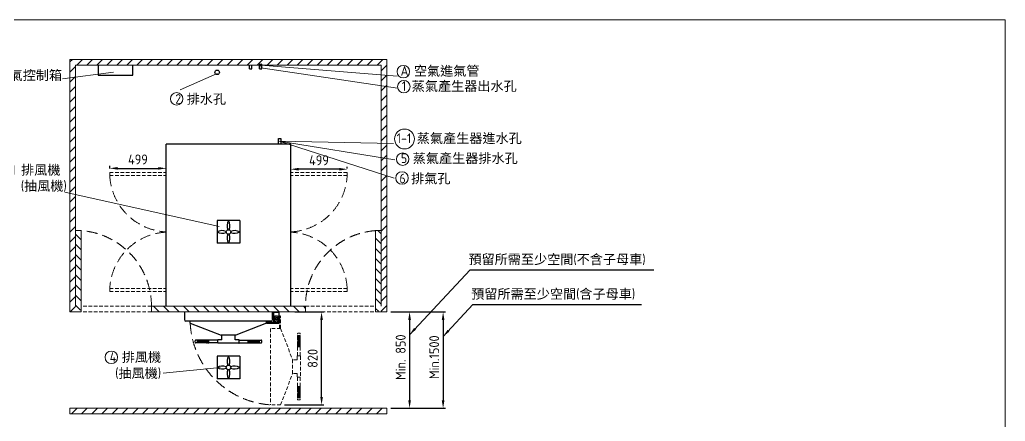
# Model space of a CAD drawing. Header units: millimetres. Extents: x -215875 to -182231, y -22821 to -2215.
# Drawn here: x -190936 to -182231, y -17096 to -13551 of the extents above; entities that cross this region are included whole.
import ezdxf

# ---------------------------------------------------------------- set-up
doc = ezdxf.new("R2010")
doc.units = ezdxf.units.MM
doc.header["$MEASUREMENT"] = 0
doc.linetypes.add('HIDDEN', pattern=[9.525, 6.35, -3.175])
doc.layers.get('0').update_dxf_attribs({"lineweight": 25})
for name, color, linetype, lineweight in [('D', 3, 'Continuous', 13), ('F', 7, 'Continuous', 15), ('H', 2, 'HIDDEN', 15), ('S', 4, 'Continuous', 15)]:
    doc.layers.add(name, color=color, linetype=linetype, lineweight=lineweight)
doc.styles.get("Standard").update_dxf_attribs({"font": 'KAIU.TTF'})
doc.styles.add('STU25', font='isocp2.shx')
doc.dimstyles.new('STU25', dxfattribs={"dimscale": 35, "dimtxt": 2.5, "dimasz": 2, "dimexe": 0.6, "dimexo": 1, "dimgap": 1, "dimtad": 1, "dimdsep": 46, "dimtxsty": 'STU25', "dimcen": 2, "dimazin": 2, "dimtfac": 1, "dimtmove": 0, "dimatfit": 3, "dimfxl": 0, "dimtolj": 1, "dimtzin": 0, "dimarcsym": 0})
doc.dimstyles.new('STU25$7', dxfattribs={"dimscale": 35, "dimtxt": 2.5, "dimasz": 2, "dimexe": 1.25, "dimexo": 0.625, "dimgap": 1, "dimtad": 0, "dimdec": 4, "dimdsep": 46, "dimtxsty": 'STU25', "dimcen": 2.5, "dimazin": 2, "dimtfac": 1, "dimtdec": 4, "dimtmove": 0, "dimatfit": 3, "dimfxl": 0, "dimtolj": 1, "dimtzin": 0, "dimarcsym": 0})
pattern_1 = [(315, (28398.78, 82.32), (44.194174, 44.194174), [])]

# ---------------------------------------------------------------- blocks, each defined once
blk = doc.blocks.new('*D13')
at = {"layer": 'D', "color": 0, "lineweight": -2}
for p, q in [((-187657, -16131), (-187471.2, -16131)), ((-187492.2, -16201), (-187492.2, -16911)), ((-187657, -16981), (-187471.2, -16981))]:
    blk.add_line(p, q, dxfattribs=at)
at = {"layer": 'D', "color": 0}
for points in [[(-187480.6, -16201), (-187503.9, -16201), (-187492.2, -16131)], [(-187503.9, -16911), (-187480.6, -16911), (-187492.2, -16981)]]:
    blk.add_solid(points, dxfattribs=at)
at = {"layer": 'Defpoints', "color": 0}
for p in [(-187692, -16131), (-187692, -16981), (-187492.2, -16981)]:
    blk.add_point(p, dxfattribs=at)
at = {"layer": 'D', "color": 0, "insert": (-187571, -16531), "char_height": 87.5, "attachment_point": 5, "rotation": 90, "style": 'STU25'}
blk.add_mtext('\\A1;{\\Fisocp2.shx;Min. 850}', dxfattribs=at)
blk = doc.blocks.new('*D14')
at = {"layer": 'D', "color": 0, "lineweight": -2}
for p, q in [((-187657, -16131), (-187175.1, -16131)), ((-187196.1, -16201), (-187196.1, -16911)), ((-187657, -16981), (-187175.1, -16981))]:
    blk.add_line(p, q, dxfattribs=at)
at = {"layer": 'D', "color": 0}
for points in [[(-187184.5, -16201), (-187207.8, -16201), (-187196.1, -16131)], [(-187207.8, -16911), (-187184.5, -16911), (-187196.1, -16981)]]:
    blk.add_solid(points, dxfattribs=at)
at = {"layer": 'Defpoints', "color": 0}
for p in [(-187692, -16131), (-187692, -16981), (-187196.1, -16981)]:
    blk.add_point(p, dxfattribs=at)
at = {"layer": 'D', "color": 0, "insert": (-187274.9, -16531), "char_height": 87.5, "attachment_point": 5, "rotation": 90, "style": 'STU25'}
blk.add_mtext('\\A1;{\\Fisocp2.shx;Min.1500}', dxfattribs=at)
blk = doc.blocks.new('*D16')
at = {"layer": 'D', "color": 0, "lineweight": -2}
for p, q in [((-188507, -16131), (-188248.7, -16131)), ((-188269.7, -16881), (-188269.7, -16201)), ((-188595.9, -16951), (-188248.7, -16951))]:
    blk.add_line(p, q, dxfattribs=at)
at = {"layer": 'D', "color": 0}
for points in [[(-188258, -16201), (-188281.4, -16201), (-188269.7, -16131)], [(-188281.4, -16881), (-188258, -16881), (-188269.7, -16951)]]:
    blk.add_solid(points, dxfattribs=at)
at = {"layer": 'Defpoints', "color": 0}
for p in [(-188542, -16131), (-188269.7, -16131), (-188630.9, -16951)]:
    blk.add_point(p, dxfattribs=at)
at = {"layer": 'D', "color": 0, "insert": (-188348.4, -16541), "char_height": 87.5, "attachment_point": 5, "rotation": 90, "style": 'STU25'}
blk.add_mtext('\\A1;820', dxfattribs=at)
blk = doc.blocks.new('*D18')
at = {"layer": 'D', "color": 0, "lineweight": -2}
for p, q in [((-188542, -14866), (-188542, -14850)), ((-188113, -14871), (-188472, -14871)), ((-188043, -14866), (-188043, -14850))]:
    blk.add_line(p, q, dxfattribs=at)
at = {"layer": 'D', "color": 0}
for points in [[(-188472, -14859.4), (-188472, -14882.7), (-188542, -14871)], [(-188113, -14882.7), (-188113, -14859.4), (-188043, -14871)]]:
    blk.add_solid(points, dxfattribs=at)
at = {"layer": 'Defpoints', "color": 0}
for p in [(-188542, -14871), (-188542, -14901), (-188043, -14901)]:
    blk.add_point(p, dxfattribs=at)
at = {"layer": 'D', "color": 0, "insert": (-188292.5, -14792.3), "char_height": 87.5, "attachment_point": 5, "style": 'STU25'}
blk.add_mtext('\\A1;499', dxfattribs=at)
blk = doc.blocks.new('*D19')
at = {"layer": 'D', "color": 0, "lineweight": -2}
for p, q in [((-190141, -14866), (-190141, -14842.1)), ((-190071, -14863.1), (-189712, -14863.1)), ((-189642, -14866), (-189642, -14842.1))]:
    blk.add_line(p, q, dxfattribs=at)
at = {"layer": 'D', "color": 0}
for points in [[(-190071, -14851.5), (-190071, -14874.8), (-190141, -14863.1)], [(-189712, -14874.8), (-189712, -14851.5), (-189642, -14863.1)]]:
    blk.add_solid(points, dxfattribs=at)
at = {"layer": 'Defpoints', "color": 0}
for p in [(-189642, -14863.1), (-190141, -14901), (-189642, -14901)]:
    blk.add_point(p, dxfattribs=at)
at = {"layer": 'D', "color": 0, "insert": (-189891.5, -14784.4), "char_height": 87.5, "attachment_point": 5, "style": 'STU25'}
blk.add_mtext('\\A1;499', dxfattribs=at)

msp = doc.modelspace()

# ---------------------------------------------------------------- hatches: boundary and pattern name
msp.add_hatch(color=256).paths.add_polyline_path([(-188807.011, -13940.289, 1), (-188807.011, -13961.81, 1)])
at = {"layer": 'H', "ltscale": 5}
h = msp.add_hatch(dxfattribs=at)
h.set_pattern_fill('ANSI31', color=256, scale=500, style=0)
h.set_pattern_definition([(45, (28398.78, 82.32), (-44.194174, 44.194174), [])])
h.paths.add_polyline_path([(-190442.011, -13951.049), (-188817.771, -13951.049, -1), (-188796.25, -13951.049), (-187742.011, -13951.049), (-187742.011, -16081.049), (-187742.011, -16131.049), (-187692.011, -16131.049), (-187692.011, -13901.049), (-190492.011, -13901.049), (-190492.011, -16131.049), (-190442.011, -16131.049), (-190442.011, -16081.049), (-190442.011, -15411.834)])
h = msp.add_hatch(dxfattribs=at)
h.set_pattern_fill('ANSI31', color=256, scale=20, angle=270, style=0)
h.set_pattern_definition([(315, (43568.94, 16.813), (44.90128, 44.90128), [])])
h.paths.add_polyline_path([(-190442.011, -15411.834), (-190442.011, -16081.049), (-190417.011, -16124.351), (-190392.011, -16109.917), (-190392.011, -15411.834)])
h = msp.add_hatch(dxfattribs=at)
h.set_pattern_fill('ANSI31', color=256, scale=500, angle=270, style=0)
h.set_pattern_definition(pattern_1)
h.paths.add_polyline_path([(-187742.011, -15411.834), (-187742.011, -16081.049), (-187767.011, -16124.351), (-187792.011, -16109.917), (-187792.011, -15411.834)])
h = msp.add_hatch(dxfattribs=at)
h.set_pattern_fill('ANSI31', color=256, scale=500, angle=270, style=0)
h.set_pattern_definition(pattern_1)
h.paths.add_polyline_path([(-189772.795, -16081.049), (-189772.795, -16131.049), (-188411.226, -16131.049), (-188411.226, -16081.049)])
h = msp.add_hatch(dxfattribs=at)
h.set_pattern_fill('ANSI31', color=256, scale=20, style=0)
h.set_pattern_definition([(45, (27832.56, 32.32), (-44.90128, 44.90128), [])])
h.paths.add_polyline_path([(-190492.011, -16981.049), (-190492.011, -17031.049), (-187692.011, -17031.049), (-187692.011, -16981.049)])

# ---------------------------------------------------------------- linework, layer by layer
for p, q in [((-188905.677, -13983.424), (-188905.677, -13951.049)), ((-188905.677, -13983.424), (-188885.677, -13983.424)), ((-188885.677, -13983.424), (-188885.677, -13951.049)), ((-188817.011, -13983.424), (-188817.011, -13951.049)), ((-188817.011, -13983.424), (-188797.011, -13983.424)), ((-188797.011, -13983.424), (-188797.011, -13951.049)), ((-188648.782, -14600.049), (-188628.782, -14600.049)), ((-188648.782, -14650.049), (-188648.782, -14600.049)), ((-188628.782, -14600.049), (-188628.782, -14650.049)), ((-189642.011, -16081.049), (-189642.011, -14650.049)), ((-188542.011, -14650.049), (-189642.011, -14650.049)), ((-188542.011, -16081.049), (-188542.011, -14650.049)), ((-189192.011, -15325.049), (-189192.011, -15525.049)), ((-188992.011, -15325.049), (-189192.011, -15325.049)), ((-188992.011, -15325.049), (-188992.011, -15525.049)), ((-188992.011, -15525.049), (-189192.011, -15525.049)), ((-189481.011, -16131.049), (-189481.011, -16199.049)), ((-188703.011, -16131.049), (-188703.011, -16199.049)), ((-188703.011, -16192.049), (-188703.011, -16136.049)), ((-188703.011, -16136.049), (-188695.011, -16136.049)), ((-188645.011, -16136.049), (-188695.011, -16136.049)), ((-188695.011, -16136.049), (-188695.011, -16192.049)), ((-188695.011, -16192.049), (-188695.011, -16136.049)), ((-188645.011, -16192.049), (-188645.011, -16136.049)), ((-188633.011, -16167.049), (-188641.011, -16167.049)), ((-188641.011, -16167.049), (-188641.011, -16217.049)), ((-189439.011, -16212.049), (-189468.011, -16212.049)), ((-188716.011, -16212.049), (-189439.011, -16212.049)), ((-189429.011, -16231.169), (-189429.011, -16212.049)), ((-189429.011, -16231.169), (-189156.011, -16335.049)), ((-188755.011, -16231.169), (-189028.011, -16335.049)), ((-188755.011, -16231.169), (-188755.011, -16212.049)), ((-188755.011, -16221.049), (-188645.011, -16221.049)), ((-188755.011, -16229.049), (-188645.011, -16229.049)), ((-188695.011, -16192.049), (-188703.011, -16192.049)), ((-188695.011, -16192.049), (-188695.011, -16221.049)), ((-188645.011, -16221.049), (-188695.011, -16221.049)), ((-188645.011, -16192.049), (-188645.011, -16221.049)), ((-188645.011, -16229.049), (-188645.011, -16221.049)), ((-189028.011, -16335.049), (-189156.011, -16335.049)), ((-189151.011, -16377.1), (-189151.011, -16335.049)), ((-189033.011, -16377.1), (-189033.011, -16335.049)), ((-189386.117, -16398.8), (-189386.117, -16385.4)), ((-189186.117, -16379.4), (-189380.117, -16379.4)), ((-189186.117, -16404.8), (-189380.117, -16404.8)), ((-189366.117, -16390.377), (-189355.14, -16379.4)), ((-189366.117, -16388.377), (-189357.14, -16379.4)), ((-189366.117, -16392.377), (-189353.14, -16379.4)), ((-189366.117, -16396.377), (-189349.14, -16379.4)), ((-189366.117, -16394.377), (-189351.14, -16379.4)), ((-189366.117, -16386.377), (-189359.14, -16379.4)), ((-189366.117, -16380.377), (-189365.14, -16379.4)), ((-189366.117, -16382.377), (-189363.14, -16379.4)), ((-189366.117, -16384.377), (-189361.14, -16379.4)), ((-189366.117, -16402.377), (-189343.14, -16379.4)), ((-189366.117, -16400.377), (-189345.14, -16379.4)), ((-189366.117, -16398.377), (-189347.14, -16379.4)), ((-189366.117, -16404.377), (-189341.14, -16379.4)), ((-189366.117, -16404.8), (-189366.117, -16379.4)), ((-189342.303, -16404.8), (-189366.117, -16380.986)), ((-189344.303, -16404.8), (-189366.117, -16382.986)), ((-189346.303, -16404.8), (-189366.117, -16384.986)), ((-189348.303, -16404.8), (-189366.117, -16386.986)), ((-189350.303, -16404.8), (-189366.117, -16388.986)), ((-189352.303, -16404.8), (-189366.117, -16390.986)), ((-189354.303, -16404.8), (-189366.117, -16392.986)), ((-189356.303, -16404.8), (-189366.117, -16394.986)), ((-189358.303, -16404.8), (-189366.117, -16396.986)), ((-189360.303, -16404.8), (-189366.117, -16398.986)), ((-189362.303, -16404.8), (-189366.117, -16400.986)), ((-189364.303, -16404.8), (-189366.117, -16402.986)), ((-189340.303, -16404.8), (-189365.703, -16379.4)), ((-189364.54, -16404.8), (-189339.14, -16379.4)), ((-189338.303, -16404.8), (-189363.703, -16379.4)), ((-189362.54, -16404.8), (-189337.14, -16379.4)), ((-189336.303, -16404.8), (-189361.703, -16379.4)), ((-189360.54, -16404.8), (-189335.14, -16379.4)), ((-189334.303, -16404.8), (-189359.703, -16379.4)), ((-189358.54, -16404.8), (-189333.14, -16379.4)), ((-189332.303, -16404.8), (-189357.703, -16379.4)), ((-189356.54, -16404.8), (-189331.14, -16379.4)), ((-189330.303, -16404.8), (-189355.703, -16379.4)), ((-189354.54, -16404.8), (-189329.14, -16379.4)), ((-189328.303, -16404.8), (-189353.703, -16379.4)), ((-189352.54, -16404.8), (-189327.14, -16379.4)), ((-189326.303, -16404.8), (-189351.703, -16379.4)), ((-189350.54, -16404.8), (-189325.14, -16379.4)), ((-189324.303, -16404.8), (-189349.703, -16379.4)), ((-189348.54, -16404.8), (-189323.14, -16379.4)), ((-189322.303, -16404.8), (-189347.703, -16379.4)), ((-189346.54, -16404.8), (-189321.14, -16379.4)), ((-189320.303, -16404.8), (-189345.703, -16379.4)), ((-189344.54, -16404.8), (-189319.14, -16379.4)), ((-189318.303, -16404.8), (-189343.703, -16379.4)), ((-189342.54, -16404.8), (-189317.14, -16379.4)), ((-189316.303, -16404.8), (-189341.703, -16379.4)), ((-189340.54, -16404.8), (-189315.14, -16379.4)), ((-189314.303, -16404.8), (-189339.703, -16379.4)), ((-189338.54, -16404.8), (-189313.14, -16379.4)), ((-189312.303, -16404.8), (-189337.703, -16379.4)), ((-189336.54, -16404.8), (-189311.14, -16379.4)), ((-189310.303, -16404.8), (-189335.703, -16379.4)), ((-189334.54, -16404.8), (-189309.14, -16379.4)), ((-189308.303, -16404.8), (-189333.703, -16379.4)), ((-189332.54, -16404.8), (-189307.14, -16379.4)), ((-189306.303, -16404.8), (-189331.703, -16379.4)), ((-189330.54, -16404.8), (-189305.14, -16379.4)), ((-189304.303, -16404.8), (-189329.703, -16379.4)), ((-189328.54, -16404.8), (-189303.14, -16379.4)), ((-189302.303, -16404.8), (-189327.703, -16379.4)), ((-189326.54, -16404.8), (-189301.14, -16379.4)), ((-189300.303, -16404.8), (-189325.703, -16379.4)), ((-189324.54, -16404.8), (-189299.14, -16379.4)), ((-189298.303, -16404.8), (-189323.703, -16379.4)), ((-189322.54, -16404.8), (-189297.14, -16379.4)), ((-189296.303, -16404.8), (-189321.703, -16379.4)), ((-189320.54, -16404.8), (-189295.14, -16379.4)), ((-189294.303, -16404.8), (-189319.703, -16379.4)), ((-189318.54, -16404.8), (-189293.14, -16379.4)), ((-189292.303, -16404.8), (-189317.703, -16379.4)), ((-189316.54, -16404.8), (-189291.14, -16379.4)), ((-189290.303, -16404.8), (-189315.703, -16379.4)), ((-189314.54, -16404.8), (-189289.14, -16379.4)), ((-189288.303, -16404.8), (-189313.703, -16379.4)), ((-189312.54, -16404.8), (-189287.14, -16379.4)), ((-189286.303, -16404.8), (-189311.703, -16379.4)), ((-189310.54, -16404.8), (-189285.14, -16379.4)), ((-189284.303, -16404.8), (-189309.703, -16379.4)), ((-189308.54, -16404.8), (-189283.14, -16379.4)), ((-189282.303, -16404.8), (-189307.703, -16379.4)), ((-189306.54, -16404.8), (-189281.14, -16379.4)), ((-189280.303, -16404.8), (-189305.703, -16379.4)), ((-189304.54, -16404.8), (-189279.14, -16379.4)), ((-189278.303, -16404.8), (-189303.703, -16379.4)), ((-189302.54, -16404.8), (-189277.14, -16379.4)), ((-189276.303, -16404.8), (-189301.703, -16379.4)), ((-189300.54, -16404.8), (-189275.14, -16379.4)), ((-189274.303, -16404.8), (-189299.703, -16379.4)), ((-189298.54, -16404.8), (-189273.14, -16379.4)), ((-189272.303, -16404.8), (-189297.703, -16379.4)), ((-189296.54, -16404.8), (-189271.14, -16379.4)), ((-189270.303, -16404.8), (-189295.703, -16379.4)), ((-189294.54, -16404.8), (-189269.14, -16379.4)), ((-189268.303, -16404.8), (-189293.703, -16379.4)), ((-189292.54, -16404.8), (-189267.14, -16379.4)), ((-189266.303, -16404.8), (-189291.703, -16379.4)), ((-189290.54, -16404.8), (-189266.117, -16380.377)), ((-189266.117, -16402.986), (-189289.703, -16379.4)), ((-189288.54, -16404.8), (-189266.117, -16382.377)), ((-189266.117, -16400.986), (-189287.703, -16379.4)), ((-189286.54, -16404.8), (-189266.117, -16384.377)), ((-189266.117, -16398.986), (-189285.703, -16379.4)), ((-189284.54, -16404.8), (-189266.117, -16386.377)), ((-189266.117, -16396.986), (-189283.703, -16379.4)), ((-189282.54, -16404.8), (-189266.117, -16388.377)), ((-189266.117, -16394.986), (-189281.703, -16379.4)), ((-189280.54, -16404.8), (-189266.117, -16390.377)), ((-189266.117, -16392.986), (-189279.703, -16379.4)), ((-189278.54, -16404.8), (-189266.117, -16392.377)), ((-189266.117, -16390.986), (-189277.703, -16379.4)), ((-189276.54, -16404.8), (-189266.117, -16394.377)), ((-189266.117, -16388.986), (-189275.703, -16379.4)), ((-189274.54, -16404.8), (-189266.117, -16396.377)), ((-189266.117, -16386.986), (-189273.703, -16379.4)), ((-189272.54, -16404.8), (-189266.117, -16398.377)), ((-189266.117, -16384.986), (-189271.703, -16379.4)), ((-189270.54, -16404.8), (-189266.117, -16400.377)), ((-189266.117, -16382.986), (-189269.703, -16379.4)), ((-189268.54, -16404.8), (-189266.117, -16402.377)), ((-189266.117, -16380.986), (-189267.703, -16379.4)), ((-189266.117, -16404.8), (-189266.117, -16379.4)), ((-189151.011, -16377.1), (-189186.117, -16377.1)), ((-189186.117, -16407.1), (-189186.117, -16377.1)), ((-189186.117, -16404.8), (-189186.117, -16379.4)), ((-188999.011, -16407.1), (-189186.117, -16407.1)), ((-188999.011, -16377.1), (-189033.011, -16377.1)), ((-188997.011, -16405.1), (-188997.011, -16379.1)), ((-188997.011, -16379.4), (-188803.011, -16379.4)), ((-188997.011, -16404.8), (-188803.011, -16404.8)), ((-188917.011, -16396.986), (-188899.424, -16379.4)), ((-188917.011, -16380.986), (-188915.424, -16379.4)), ((-188917.011, -16386.986), (-188909.424, -16379.4)), ((-188917.011, -16384.986), (-188911.424, -16379.4)), ((-188917.011, -16382.986), (-188913.424, -16379.4)), ((-188917.011, -16392.986), (-188903.424, -16379.4)), ((-188917.011, -16390.986), (-188905.424, -16379.4)), ((-188917.011, -16388.986), (-188907.424, -16379.4)), ((-188917.011, -16394.986), (-188901.424, -16379.4)), ((-188917.011, -16404.8), (-188917.011, -16379.4)), ((-188917.011, -16402.986), (-188893.424, -16379.4)), ((-188917.011, -16400.986), (-188895.424, -16379.4)), ((-188917.011, -16398.986), (-188897.424, -16379.4)), ((-188892.588, -16404.8), (-188917.011, -16380.377)), ((-188894.588, -16404.8), (-188917.011, -16382.377)), ((-188896.588, -16404.8), (-188917.011, -16384.377)), ((-188898.588, -16404.8), (-188917.011, -16386.377)), ((-188900.588, -16404.8), (-188917.011, -16388.377)), ((-188902.588, -16404.8), (-188917.011, -16390.377)), ((-188904.588, -16404.8), (-188917.011, -16392.377)), ((-188906.588, -16404.8), (-188917.011, -16394.377)), ((-188908.588, -16404.8), (-188917.011, -16396.377)), ((-188910.588, -16404.8), (-188917.011, -16398.377)), ((-188912.588, -16404.8), (-188917.011, -16400.377)), ((-188914.588, -16404.8), (-188917.011, -16402.377)), ((-188916.824, -16404.8), (-188891.424, -16379.4)), ((-188890.588, -16404.8), (-188915.988, -16379.4)), ((-188914.824, -16404.8), (-188889.424, -16379.4)), ((-188888.588, -16404.8), (-188913.988, -16379.4)), ((-188912.824, -16404.8), (-188887.424, -16379.4)), ((-188886.588, -16404.8), (-188911.988, -16379.4)), ((-188910.824, -16404.8), (-188885.424, -16379.4)), ((-188884.588, -16404.8), (-188909.988, -16379.4)), ((-188908.824, -16404.8), (-188883.424, -16379.4)), ((-188882.588, -16404.8), (-188907.988, -16379.4)), ((-188906.824, -16404.8), (-188881.424, -16379.4)), ((-188880.588, -16404.8), (-188905.988, -16379.4)), ((-188904.824, -16404.8), (-188879.424, -16379.4)), ((-188878.588, -16404.8), (-188903.988, -16379.4)), ((-188902.824, -16404.8), (-188877.424, -16379.4)), ((-188876.588, -16404.8), (-188901.988, -16379.4)), ((-188900.824, -16404.8), (-188875.424, -16379.4)), ((-188874.588, -16404.8), (-188899.988, -16379.4)), ((-188898.824, -16404.8), (-188873.424, -16379.4)), ((-188872.588, -16404.8), (-188897.988, -16379.4)), ((-188896.824, -16404.8), (-188871.424, -16379.4)), ((-188870.588, -16404.8), (-188895.988, -16379.4)), ((-188894.824, -16404.8), (-188869.424, -16379.4)), ((-188868.588, -16404.8), (-188893.988, -16379.4)), ((-188892.824, -16404.8), (-188867.424, -16379.4)), ((-188866.588, -16404.8), (-188891.988, -16379.4)), ((-188890.824, -16404.8), (-188865.424, -16379.4)), ((-188864.588, -16404.8), (-188889.988, -16379.4)), ((-188888.824, -16404.8), (-188863.424, -16379.4)), ((-188862.588, -16404.8), (-188887.988, -16379.4)), ((-188886.824, -16404.8), (-188861.424, -16379.4)), ((-188860.588, -16404.8), (-188885.988, -16379.4)), ((-188884.824, -16404.8), (-188859.424, -16379.4)), ((-188858.588, -16404.8), (-188883.988, -16379.4)), ((-188882.824, -16404.8), (-188857.424, -16379.4)), ((-188856.588, -16404.8), (-188881.988, -16379.4)), ((-188880.824, -16404.8), (-188855.424, -16379.4)), ((-188854.588, -16404.8), (-188879.988, -16379.4)), ((-188878.824, -16404.8), (-188853.424, -16379.4)), ((-188852.588, -16404.8), (-188877.988, -16379.4)), ((-188876.824, -16404.8), (-188851.424, -16379.4)), ((-188850.588, -16404.8), (-188875.988, -16379.4)), ((-188874.824, -16404.8), (-188849.424, -16379.4)), ((-188848.588, -16404.8), (-188873.988, -16379.4)), ((-188872.824, -16404.8), (-188847.424, -16379.4)), ((-188846.588, -16404.8), (-188871.988, -16379.4)), ((-188870.824, -16404.8), (-188845.424, -16379.4)), ((-188844.588, -16404.8), (-188869.988, -16379.4)), ((-188868.824, -16404.8), (-188843.424, -16379.4)), ((-188842.588, -16404.8), (-188867.988, -16379.4)), ((-188866.824, -16404.8), (-188841.424, -16379.4)), ((-188840.588, -16404.8), (-188865.988, -16379.4)), ((-188864.824, -16404.8), (-188839.424, -16379.4)), ((-188838.588, -16404.8), (-188863.988, -16379.4)), ((-188862.824, -16404.8), (-188837.424, -16379.4)), ((-188836.588, -16404.8), (-188861.988, -16379.4)), ((-188860.824, -16404.8), (-188835.424, -16379.4)), ((-188834.588, -16404.8), (-188859.988, -16379.4)), ((-188858.824, -16404.8), (-188833.424, -16379.4)), ((-188832.588, -16404.8), (-188857.988, -16379.4)), ((-188856.824, -16404.8), (-188831.424, -16379.4)), ((-188830.588, -16404.8), (-188855.988, -16379.4)), ((-188854.824, -16404.8), (-188829.424, -16379.4)), ((-188828.588, -16404.8), (-188853.988, -16379.4)), ((-188852.824, -16404.8), (-188827.424, -16379.4)), ((-188826.588, -16404.8), (-188851.988, -16379.4)), ((-188850.824, -16404.8), (-188825.424, -16379.4)), ((-188824.588, -16404.8), (-188849.988, -16379.4)), ((-188848.824, -16404.8), (-188823.424, -16379.4)), ((-188822.588, -16404.8), (-188847.988, -16379.4)), ((-188846.824, -16404.8), (-188821.424, -16379.4)), ((-188820.588, -16404.8), (-188845.988, -16379.4)), ((-188844.824, -16404.8), (-188819.424, -16379.4)), ((-188818.588, -16404.8), (-188843.988, -16379.4)), ((-188842.824, -16404.8), (-188817.424, -16379.4)), ((-188817.011, -16404.377), (-188841.988, -16379.4)), ((-188840.824, -16404.8), (-188817.011, -16380.986)), ((-188817.011, -16402.377), (-188839.988, -16379.4)), ((-188838.824, -16404.8), (-188817.011, -16382.986)), ((-188817.011, -16400.377), (-188837.988, -16379.4)), ((-188836.824, -16404.8), (-188817.011, -16384.986)), ((-188817.011, -16398.377), (-188835.988, -16379.4)), ((-188834.824, -16404.8), (-188817.011, -16386.986)), ((-188817.011, -16396.377), (-188833.988, -16379.4)), ((-188832.824, -16404.8), (-188817.011, -16388.986)), ((-188817.011, -16394.377), (-188831.988, -16379.4)), ((-188830.824, -16404.8), (-188817.011, -16390.986)), ((-188817.011, -16392.377), (-188829.988, -16379.4)), ((-188828.824, -16404.8), (-188817.011, -16392.986)), ((-188817.011, -16390.377), (-188827.988, -16379.4)), ((-188826.824, -16404.8), (-188817.011, -16394.986)), ((-188817.011, -16388.377), (-188825.988, -16379.4)), ((-188824.824, -16404.8), (-188817.011, -16396.986)), ((-188817.011, -16386.377), (-188823.988, -16379.4)), ((-188822.824, -16404.8), (-188817.011, -16398.986)), ((-188817.011, -16384.377), (-188821.988, -16379.4)), ((-188820.824, -16404.8), (-188817.011, -16400.986)), ((-188817.011, -16382.377), (-188819.988, -16379.4)), ((-188818.824, -16404.8), (-188817.011, -16402.986)), ((-188817.011, -16380.377), (-188817.988, -16379.4)), ((-188817.011, -16404.8), (-188817.011, -16379.4)), ((-188797.011, -16398.8), (-188797.011, -16385.4)), ((-189192.011, -16521.049), (-189192.011, -16721.049)), ((-188992.011, -16521.049), (-189192.011, -16521.049)), ((-188992.011, -16521.049), (-188992.011, -16721.049)), ((-188992.011, -16721.049), (-189192.011, -16721.049))]:
    msp.add_line(p, q)
msp.add_lwpolyline([(-190241.313, -13951.049), (-190241.313, -14040.647), (-189936.625, -14040.647), (-189936.625, -13951.049)])
for centre, radius in [((-189192.011, -14016.049), 20), ((-188807.011, -13951.049), 10.761), ((-189092.011, -15425.049), 20), ((-189092.011, -15425.049), 20), ((-189092.011, -15425.049), 20), ((-189092.011, -15425.049), 20), ((-188670.011, -16192.049), 14), ((-188670.011, -16192.049), 8), ((-189092.011, -16621.049), 20), ((-189092.011, -16621.049), 20), ((-189092.011, -16621.049), 20), ((-189092.011, -16621.049), 20)]:
    msp.add_circle(centre, radius)
for centre, radius, start, end in [((-189010.986, -15370.925), 93.11, 150.4818019, 201.9770324), ((-189173.035, -15370.925), 93.11, 338.0229676, 29.5181981), ((-189146.135, -15506.074), 93.11, 68.0229676, 119.5181981), ((-189146.135, -15344.025), 93.11, 240.4818019, 291.9770324), ((-189010.986, -15479.174), 93.11, 158.0229676, 209.5181981), ((-189173.035, -15479.174), 93.11, 330.4818019, 21.9770324), ((-189037.886, -15506.074), 93.11, 60.4818019, 111.9770324), ((-189037.886, -15344.025), 93.11, 248.0229676, 299.5181981), ((-188670.011, -16192.049), 25, 0, 180), ((-189468.011, -16199.049), 13, 180, 270), ((-188716.011, -16199.049), 13, 270, 0), ((-188670.011, -16192.049), 25, 180, 0), ((-189380.117, -16385.4), 6, 90, 180), ((-189380.117, -16398.8), 6, 180, 270), ((-188999.011, -16379.1), 2, 0, 90), ((-188999.011, -16405.1), 2, 270, 0), ((-188803.011, -16385.4), 6, 0, 90), ((-188803.011, -16398.8), 6, 270, 0), ((-189010.986, -16566.925), 93.11, 150.4818019, 201.9770324), ((-189173.035, -16566.925), 93.11, 338.0229676, 29.5181981), ((-189146.135, -16702.074), 93.11, 68.0229676, 119.5181981), ((-189146.135, -16540.025), 93.11, 240.4818019, 291.9770324), ((-189037.886, -16702.074), 93.11, 60.4818019, 111.9770324), ((-189037.886, -16540.025), 93.11, 248.0229676, 299.5181981), ((-189010.986, -16675.174), 93.11, 158.0229676, 209.5181981), ((-189173.035, -16675.174), 93.11, 330.4818019, 21.9770324)]:
    msp.add_arc(centre, radius, start, end)
at = {"layer": 'D'}
for p, q in [((-190108.32, -14014.152), (-190557.093, -14071.697)), ((-188807.011, -13951.049), (-187602.246, -14050.219)), ((-188806.071, -13975.906), (-187600.102, -14156.343)), ((-189192.011, -14025.485), (-189519.681, -14168.808)), ((-188643.585, -14624.102), (-187634.682, -14644.27)), ((-188643.585, -14624.102), (-187623.907, -14787.969)), ((-188643.585, -14624.102), (-187627.904, -14950.798)), ((-189174.289, -15376.063), (-190537.772, -15073.945)), ((-189165.401, -16621.982), (-189667.384, -16671.002))]:
    msp.add_line(p, q, dxfattribs=at)
for centre, radius in [((-187547.603, -14009.045), 55), ((-187542.572, -14141.567), 55), ((-189549.455, -14249.694), 55), ((-187537.04, -14603.752), 87.5), ((-187553.03, -14781.675), 55), ((-187559.217, -14948.936), 55), ((-190126.514, -16531.377), 55)]:
    msp.add_circle(centre, radius, dxfattribs=at)
at = {"layer": 'F', "color": 6}
msp.add_lwpolyline([(-195415.824, -13551.028), (-195415.824, -22821.028), (-182230.824, -22821.028), (-182230.824, -13551.028)], close=True, dxfattribs=at)
msp.add_lwpolyline([(-195415.824, -13551.028), (-195415.824, -22821.028), (-182230.824, -22821.028), (-182230.824, -13551.028)], close=True, dxfattribs=at)
at = {"layer": 'H', "ltscale": 5}
for p, q in [((-190141.011, -14926.049), (-190141.011, -14901.049)), ((-190141.011, -14901.049), (-189642.011, -14901.049)), ((-190141.011, -14926.049), (-189642.011, -14926.049)), ((-188043.011, -14901.049), (-188542.011, -14901.049)), ((-188043.011, -14926.049), (-188542.011, -14926.049)), ((-188043.011, -14926.049), (-188043.011, -14901.049)), ((-190141.011, -15925.049), (-189642.011, -15925.049)), ((-190141.011, -15925.049), (-190141.011, -15950.049)), ((-188043.011, -15925.049), (-188542.011, -15925.049)), ((-188043.011, -15925.049), (-188043.011, -15950.049)), ((-190141.011, -15950.049), (-189642.011, -15950.049)), ((-188043.011, -15950.049), (-188542.011, -15950.049)), ((-189772.795, -16081.049), (-190392.011, -16081.049)), ((-188411.226, -16081.049), (-187792.011, -16081.049)), ((-189772.795, -16131.049), (-190392.011, -16131.049)), ((-188670.011, -16167.049), (-188641.011, -16167.049)), ((-188641.011, -16277.049), (-188641.011, -16167.049)), ((-188633.011, -16277.049), (-188633.011, -16167.049)), ((-188411.226, -16131.049), (-187792.011, -16131.049)), ((-188722.011, -16277.049), (-188722.011, -16951.049)), ((-188630.891, -16277.049), (-188722.011, -16277.049)), ((-188670.011, -16217.049), (-188641.011, -16217.049)), ((-188630.891, -16277.049), (-188527.011, -16550.049)), ((-188482.66, -16519.049), (-188482.66, -16325.049)), ((-188459.683, -16339.049), (-188482.66, -16362.027)), ((-188461.683, -16339.049), (-188482.66, -16360.027)), ((-188463.683, -16339.049), (-188482.66, -16358.027)), ((-188457.683, -16339.049), (-188482.66, -16364.027)), ((-188457.26, -16339.049), (-188482.66, -16339.049)), ((-188471.683, -16339.049), (-188482.66, -16350.027)), ((-188473.683, -16339.049), (-188482.66, -16348.027)), ((-188469.683, -16339.049), (-188482.66, -16352.027)), ((-188467.683, -16339.049), (-188482.66, -16354.027)), ((-188475.683, -16339.049), (-188482.66, -16346.027)), ((-188481.683, -16339.049), (-188482.66, -16340.027)), ((-188479.683, -16339.049), (-188482.66, -16342.027)), ((-188477.683, -16339.049), (-188482.66, -16344.027)), ((-188465.683, -16339.049), (-188482.66, -16356.027)), ((-188457.26, -16364.863), (-188482.66, -16339.463)), ((-188457.26, -16340.627), (-188482.66, -16366.027)), ((-188457.26, -16366.863), (-188482.66, -16341.463)), ((-188457.26, -16342.627), (-188482.66, -16368.027)), ((-188457.26, -16368.863), (-188482.66, -16343.463)), ((-188457.26, -16344.627), (-188482.66, -16370.027)), ((-188457.26, -16370.863), (-188482.66, -16345.463)), ((-188457.26, -16346.627), (-188482.66, -16372.027)), ((-188457.26, -16372.863), (-188482.66, -16347.463)), ((-188457.26, -16348.627), (-188482.66, -16374.027)), ((-188457.26, -16374.863), (-188482.66, -16349.463)), ((-188457.26, -16350.627), (-188482.66, -16376.027)), ((-188457.26, -16376.863), (-188482.66, -16351.463)), ((-188457.26, -16352.627), (-188482.66, -16378.027)), ((-188457.26, -16378.863), (-188482.66, -16353.463)), ((-188457.26, -16354.627), (-188482.66, -16380.027)), ((-188457.26, -16380.863), (-188482.66, -16355.463)), ((-188457.26, -16356.627), (-188482.66, -16382.027)), ((-188457.26, -16382.863), (-188482.66, -16357.463)), ((-188457.26, -16358.627), (-188482.66, -16384.027)), ((-188457.26, -16384.863), (-188482.66, -16359.463)), ((-188457.26, -16360.627), (-188482.66, -16386.027)), ((-188457.26, -16386.863), (-188482.66, -16361.463)), ((-188457.26, -16362.627), (-188482.66, -16388.027)), ((-188457.26, -16388.863), (-188482.66, -16363.463)), ((-188457.26, -16364.627), (-188482.66, -16390.027)), ((-188457.26, -16362.863), (-188481.074, -16339.049)), ((-188457.26, -16360.863), (-188479.074, -16339.049)), ((-188457.26, -16358.863), (-188477.074, -16339.049)), ((-188463.26, -16319.049), (-188476.66, -16319.049)), ((-188457.26, -16356.863), (-188475.074, -16339.049)), ((-188457.26, -16354.863), (-188473.074, -16339.049)), ((-188457.26, -16352.863), (-188471.074, -16339.049)), ((-188457.26, -16350.863), (-188469.074, -16339.049)), ((-188457.26, -16348.863), (-188467.074, -16339.049)), ((-188457.26, -16346.863), (-188465.074, -16339.049)), ((-188457.26, -16344.863), (-188463.074, -16339.049)), ((-188457.26, -16342.863), (-188461.074, -16339.049)), ((-188457.26, -16340.863), (-188459.074, -16339.049)), ((-188457.26, -16519.049), (-188457.26, -16325.049)), ((-188457.26, -16390.863), (-188482.66, -16365.463)), ((-188457.26, -16366.627), (-188482.66, -16392.027)), ((-188457.26, -16392.863), (-188482.66, -16367.463)), ((-188457.26, -16368.627), (-188482.66, -16394.027)), ((-188457.26, -16394.863), (-188482.66, -16369.463)), ((-188457.26, -16370.627), (-188482.66, -16396.027)), ((-188457.26, -16396.863), (-188482.66, -16371.463)), ((-188457.26, -16372.627), (-188482.66, -16398.027)), ((-188457.26, -16398.863), (-188482.66, -16373.463)), ((-188457.26, -16374.627), (-188482.66, -16400.027)), ((-188457.26, -16400.863), (-188482.66, -16375.463)), ((-188457.26, -16376.627), (-188482.66, -16402.027)), ((-188457.26, -16402.863), (-188482.66, -16377.463)), ((-188457.26, -16378.627), (-188482.66, -16404.027)), ((-188457.26, -16404.863), (-188482.66, -16379.463)), ((-188457.26, -16380.627), (-188482.66, -16406.027)), ((-188457.26, -16406.863), (-188482.66, -16381.463)), ((-188457.26, -16382.627), (-188482.66, -16408.027)), ((-188457.26, -16408.863), (-188482.66, -16383.463)), ((-188457.26, -16384.627), (-188482.66, -16410.027)), ((-188457.26, -16410.863), (-188482.66, -16385.463)), ((-188457.26, -16386.627), (-188482.66, -16412.027)), ((-188457.26, -16412.863), (-188482.66, -16387.463)), ((-188457.26, -16388.627), (-188482.66, -16414.027)), ((-188457.26, -16414.863), (-188482.66, -16389.463)), ((-188457.26, -16390.627), (-188482.66, -16416.027)), ((-188457.26, -16416.863), (-188482.66, -16391.463)), ((-188457.26, -16392.627), (-188482.66, -16418.027)), ((-188457.26, -16418.863), (-188482.66, -16393.463)), ((-188457.26, -16394.627), (-188482.66, -16420.027)), ((-188457.26, -16420.863), (-188482.66, -16395.463)), ((-188457.26, -16396.627), (-188482.66, -16422.027)), ((-188457.26, -16422.863), (-188482.66, -16397.463)), ((-188457.26, -16398.627), (-188482.66, -16424.027)), ((-188457.26, -16424.863), (-188482.66, -16399.463)), ((-188457.26, -16400.627), (-188482.66, -16426.027)), ((-188457.26, -16426.863), (-188482.66, -16401.463)), ((-188457.26, -16402.627), (-188482.66, -16428.027)), ((-188457.26, -16428.863), (-188482.66, -16403.463)), ((-188457.26, -16404.627), (-188482.66, -16430.027)), ((-188457.26, -16430.863), (-188482.66, -16405.463)), ((-188457.26, -16406.627), (-188482.66, -16432.027)), ((-188457.26, -16432.863), (-188482.66, -16407.463)), ((-188457.26, -16408.627), (-188482.66, -16434.027)), ((-188457.26, -16434.863), (-188482.66, -16409.463)), ((-188457.26, -16410.627), (-188482.66, -16436.027)), ((-188457.26, -16436.863), (-188482.66, -16411.463)), ((-188457.26, -16412.627), (-188482.66, -16438.027)), ((-188457.26, -16438.863), (-188482.66, -16413.463)), ((-188459.074, -16439.049), (-188482.66, -16415.463)), ((-188461.074, -16439.049), (-188482.66, -16417.463)), ((-188463.074, -16439.049), (-188482.66, -16419.463)), ((-188465.074, -16439.049), (-188482.66, -16421.463)), ((-188467.074, -16439.049), (-188482.66, -16423.463)), ((-188469.074, -16439.049), (-188482.66, -16425.463)), ((-188471.074, -16439.049), (-188482.66, -16427.463)), ((-188473.074, -16439.049), (-188482.66, -16429.463)), ((-188475.074, -16439.049), (-188482.66, -16431.463)), ((-188477.074, -16439.049), (-188482.66, -16433.463)), ((-188479.074, -16439.049), (-188482.66, -16435.463)), ((-188481.074, -16439.049), (-188482.66, -16437.463)), ((-188457.26, -16439.049), (-188482.66, -16439.049)), ((-188457.26, -16414.627), (-188481.683, -16439.049)), ((-188457.26, -16416.627), (-188479.683, -16439.049)), ((-188457.26, -16418.627), (-188477.683, -16439.049)), ((-188457.26, -16420.627), (-188475.683, -16439.049)), ((-188457.26, -16422.627), (-188473.683, -16439.049)), ((-188457.26, -16424.627), (-188471.683, -16439.049)), ((-188457.26, -16426.627), (-188469.683, -16439.049)), ((-188457.26, -16428.627), (-188467.683, -16439.049)), ((-188457.26, -16430.627), (-188465.683, -16439.049)), ((-188457.26, -16432.627), (-188463.683, -16439.049)), ((-188457.26, -16434.627), (-188461.683, -16439.049)), ((-188457.26, -16436.627), (-188459.683, -16439.049)), ((-188484.96, -16521.049), (-188484.96, -16555.049)), ((-188456.96, -16519.049), (-188482.96, -16519.049)), ((-188454.96, -16521.049), (-188454.96, -16708.156)), ((-188527.011, -16550.049), (-188527.011, -16678.049)), ((-188527.011, -16550.049), (-188527.011, -16678.049)), ((-188484.96, -16555.049), (-188527.011, -16555.049)), ((-188630.891, -16951.049), (-188527.011, -16678.049)), ((-188484.96, -16673.049), (-188527.011, -16673.049)), ((-188484.96, -16673.049), (-188484.96, -16708.156)), ((-188454.96, -16708.156), (-188484.96, -16708.156)), ((-188457.26, -16708.156), (-188482.66, -16708.156)), ((-188482.66, -16708.156), (-188482.66, -16902.156)), ((-188457.26, -16708.156), (-188457.26, -16902.156)), ((-188457.26, -16788.156), (-188482.66, -16788.156)), ((-188459.074, -16788.156), (-188482.66, -16811.742)), ((-188461.074, -16788.156), (-188482.66, -16809.742)), ((-188463.074, -16788.156), (-188482.66, -16807.742)), ((-188481.074, -16788.156), (-188482.66, -16789.742)), ((-188475.074, -16788.156), (-188482.66, -16795.742)), ((-188477.074, -16788.156), (-188482.66, -16793.742)), ((-188479.074, -16788.156), (-188482.66, -16791.742)), ((-188469.074, -16788.156), (-188482.66, -16801.742)), ((-188471.074, -16788.156), (-188482.66, -16799.742)), ((-188473.074, -16788.156), (-188482.66, -16797.742)), ((-188465.074, -16788.156), (-188482.66, -16805.742)), ((-188467.074, -16788.156), (-188482.66, -16803.742)), ((-188457.26, -16788.342), (-188482.66, -16813.742)), ((-188457.26, -16814.578), (-188482.66, -16789.178)), ((-188457.26, -16790.342), (-188482.66, -16815.742)), ((-188457.26, -16816.578), (-188482.66, -16791.178)), ((-188457.26, -16792.342), (-188482.66, -16817.742)), ((-188457.26, -16818.578), (-188482.66, -16793.178)), ((-188457.26, -16794.342), (-188482.66, -16819.742)), ((-188457.26, -16820.578), (-188482.66, -16795.178)), ((-188457.26, -16796.342), (-188482.66, -16821.742)), ((-188457.26, -16822.578), (-188482.66, -16797.178)), ((-188457.26, -16798.342), (-188482.66, -16823.742)), ((-188457.26, -16824.578), (-188482.66, -16799.178)), ((-188457.26, -16800.342), (-188482.66, -16825.742)), ((-188457.26, -16812.578), (-188481.683, -16788.156)), ((-188457.26, -16810.578), (-188479.683, -16788.156)), ((-188457.26, -16808.578), (-188477.683, -16788.156)), ((-188457.26, -16806.578), (-188475.683, -16788.156)), ((-188457.26, -16804.578), (-188473.683, -16788.156)), ((-188457.26, -16802.578), (-188471.683, -16788.156)), ((-188457.26, -16800.578), (-188469.683, -16788.156)), ((-188457.26, -16798.578), (-188467.683, -16788.156)), ((-188457.26, -16796.578), (-188465.683, -16788.156)), ((-188457.26, -16794.578), (-188463.683, -16788.156)), ((-188457.26, -16792.578), (-188461.683, -16788.156)), ((-188457.26, -16790.578), (-188459.683, -16788.156)), ((-188457.26, -16826.578), (-188482.66, -16801.178)), ((-188457.26, -16802.342), (-188482.66, -16827.742)), ((-188457.26, -16828.578), (-188482.66, -16803.178)), ((-188457.26, -16804.342), (-188482.66, -16829.742)), ((-188457.26, -16830.578), (-188482.66, -16805.178)), ((-188457.26, -16806.342), (-188482.66, -16831.742)), ((-188457.26, -16832.578), (-188482.66, -16807.178)), ((-188457.26, -16808.342), (-188482.66, -16833.742)), ((-188457.26, -16834.578), (-188482.66, -16809.178)), ((-188457.26, -16810.342), (-188482.66, -16835.742)), ((-188457.26, -16836.578), (-188482.66, -16811.178)), ((-188457.26, -16812.342), (-188482.66, -16837.742)), ((-188457.26, -16838.578), (-188482.66, -16813.178)), ((-188457.26, -16814.342), (-188482.66, -16839.742)), ((-188457.26, -16840.578), (-188482.66, -16815.178)), ((-188457.26, -16816.342), (-188482.66, -16841.742)), ((-188457.26, -16842.578), (-188482.66, -16817.178)), ((-188457.26, -16818.342), (-188482.66, -16843.742)), ((-188457.26, -16844.578), (-188482.66, -16819.178)), ((-188457.26, -16820.342), (-188482.66, -16845.742)), ((-188457.26, -16846.578), (-188482.66, -16821.178)), ((-188457.26, -16822.342), (-188482.66, -16847.742)), ((-188457.26, -16848.578), (-188482.66, -16823.178)), ((-188457.26, -16824.342), (-188482.66, -16849.742)), ((-188457.26, -16850.578), (-188482.66, -16825.178)), ((-188457.26, -16826.342), (-188482.66, -16851.742)), ((-188457.26, -16852.578), (-188482.66, -16827.178)), ((-188457.26, -16828.342), (-188482.66, -16853.742)), ((-188457.26, -16854.578), (-188482.66, -16829.178)), ((-188457.26, -16830.342), (-188482.66, -16855.742)), ((-188457.26, -16856.578), (-188482.66, -16831.178)), ((-188457.26, -16832.342), (-188482.66, -16857.742)), ((-188457.26, -16858.578), (-188482.66, -16833.178)), ((-188457.26, -16834.342), (-188482.66, -16859.742)), ((-188457.26, -16860.578), (-188482.66, -16835.178)), ((-188457.26, -16836.342), (-188482.66, -16861.742)), ((-188457.26, -16862.578), (-188482.66, -16837.178)), ((-188457.26, -16838.342), (-188482.66, -16863.742)), ((-188457.26, -16864.578), (-188482.66, -16839.178)), ((-188457.26, -16840.342), (-188482.66, -16865.742)), ((-188457.26, -16866.578), (-188482.66, -16841.178)), ((-188457.26, -16842.342), (-188482.66, -16867.742)), ((-188457.26, -16868.578), (-188482.66, -16843.178)), ((-188457.26, -16844.342), (-188482.66, -16869.742)), ((-188457.26, -16870.578), (-188482.66, -16845.178)), ((-188457.26, -16846.342), (-188482.66, -16871.742)), ((-188457.26, -16872.578), (-188482.66, -16847.178)), ((-188457.26, -16848.342), (-188482.66, -16873.742)), ((-188457.26, -16874.578), (-188482.66, -16849.178)), ((-188457.26, -16850.342), (-188482.66, -16875.742)), ((-188457.26, -16876.578), (-188482.66, -16851.178)), ((-188457.26, -16852.342), (-188482.66, -16877.742)), ((-188457.26, -16878.578), (-188482.66, -16853.178)), ((-188457.26, -16854.342), (-188482.66, -16879.742)), ((-188457.26, -16880.578), (-188482.66, -16855.178)), ((-188457.26, -16856.342), (-188482.66, -16881.742)), ((-188457.26, -16882.578), (-188482.66, -16857.178)), ((-188457.26, -16858.342), (-188482.66, -16883.742)), ((-188457.26, -16884.578), (-188482.66, -16859.178)), ((-188457.26, -16860.342), (-188482.66, -16885.742)), ((-188457.26, -16886.578), (-188482.66, -16861.178)), ((-188457.26, -16862.342), (-188482.66, -16887.742)), ((-188457.683, -16888.156), (-188482.66, -16863.178)), ((-188459.683, -16888.156), (-188482.66, -16865.178)), ((-188461.683, -16888.156), (-188482.66, -16867.178)), ((-188463.683, -16888.156), (-188482.66, -16869.178)), ((-188465.683, -16888.156), (-188482.66, -16871.178)), ((-188467.683, -16888.156), (-188482.66, -16873.178)), ((-188469.683, -16888.156), (-188482.66, -16875.178)), ((-188471.683, -16888.156), (-188482.66, -16877.178)), ((-188473.683, -16888.156), (-188482.66, -16879.178)), ((-188475.683, -16888.156), (-188482.66, -16881.178)), ((-188477.683, -16888.156), (-188482.66, -16883.178)), ((-188479.683, -16888.156), (-188482.66, -16885.178)), ((-188481.683, -16888.156), (-188482.66, -16887.178)), ((-188457.26, -16864.342), (-188481.074, -16888.156)), ((-188457.26, -16866.342), (-188479.074, -16888.156)), ((-188457.26, -16868.342), (-188477.074, -16888.156)), ((-188457.26, -16870.342), (-188475.074, -16888.156)), ((-188457.26, -16872.342), (-188473.074, -16888.156)), ((-188457.26, -16874.342), (-188471.074, -16888.156)), ((-188457.26, -16876.342), (-188469.074, -16888.156)), ((-188457.26, -16878.342), (-188467.074, -16888.156)), ((-188457.26, -16880.342), (-188465.074, -16888.156)), ((-188457.26, -16882.342), (-188463.074, -16888.156)), ((-188457.26, -16884.342), (-188461.074, -16888.156)), ((-188457.26, -16886.342), (-188459.074, -16888.156)), ((-188630.891, -16951.049), (-188722.011, -16951.049)), ((-188457.26, -16888.156), (-188482.66, -16888.156)), ((-188463.26, -16908.156), (-188476.66, -16908.156))]:
    msp.add_line(p, q, dxfattribs=at)
msp.add_circle((-188670.011, -16192.049), 8, dxfattribs=at)
at = {"layer": 'H', "ltscale": 15}
for centre, radius, start, end in [((-189617.011, -14901.049), 524, 182.7346154, 267.2653846), ((-188567.011, -14901.049), 524, 272.7346154, 357.2653846), ((-190442.011, -16081.049), 670, 0, 85.7202168), ((-189617.011, -15950.049), 524, 92.7346154, 177.2653846), ((-188567.011, -15950.049), 524, 2.7346154, 87.2653846), ((-187742.011, -16081.049), 670, 94.2797832, 180), ((-188670.011, -16192.049), 760.779, 182.9474929, 266.0807219)]:
    msp.add_arc(centre, radius, start, end, dxfattribs=at)
at = {"layer": 'H', "ltscale": 5}
for centre, radius, start, end in [((-188670.011, -16192.049), 25, 90, 270), ((-188476.66, -16325.049), 6, 90, 180), ((-188463.26, -16325.049), 6, 0, 90), ((-188482.96, -16521.049), 2, 90, 180), ((-188456.96, -16521.049), 2, 0, 90), ((-188476.66, -16902.156), 6, 180, 270), ((-188463.26, -16902.156), 6, 270, 0)]:
    msp.add_arc(centre, radius, start, end, dxfattribs=at)
at = {"layer": 'S'}
for p, q in [((-190492.011, -13901.049), (-187692.011, -13901.049)), ((-190492.011, -13901.049), (-190492.011, -16131.049)), ((-187692.011, -13901.049), (-187692.011, -16131.049)), ((-190442.011, -13951.049), (-190442.011, -16081.049)), ((-190442.011, -13951.049), (-187742.011, -13951.049)), ((-187742.011, -13951.049), (-187742.011, -16081.049)), ((-190442.011, -15411.834), (-190442.011, -16081.049)), ((-190392.011, -15411.834), (-190442.011, -15411.834)), ((-190392.011, -16131.049), (-190392.011, -15411.834)), ((-187792.011, -16131.049), (-187792.011, -15411.834)), ((-187792.011, -15411.834), (-187742.011, -15411.834)), ((-189772.795, -16081.049), (-188411.226, -16081.049)), ((-189772.795, -16131.049), (-189772.795, -16081.049)), ((-188411.226, -16131.049), (-188411.226, -16081.049)), ((-190492.011, -16131.049), (-190413.143, -16131.049)), ((-190392.011, -16131.049), (-190492.011, -16131.049)), ((-189772.795, -16131.049), (-188411.226, -16131.049)), ((-187792.011, -16131.049), (-187692.011, -16131.049)), ((-190492.011, -16981.049), (-187692.011, -16981.049)), ((-190492.011, -16981.049), (-190492.011, -17031.049)), ((-190492.011, -17031.049), (-187692.011, -17031.049)), ((-187692.011, -16981.049), (-187692.011, -17031.049))]:
    msp.add_line(p, q, dxfattribs=at)

# ---------------------------------------------------------------- texts
at = {"layer": 'D', "char_height": 85, "attachment_point": 1}
for s, insert in [('{\\Fisocp2.shx;3 }電氣控制箱', (-191243.691, -13998.098)), ('{\\Fisocp2.shx;\\C3;A \\f標楷體|b0|i0|c136|p65;空氣進氣管}', (-187571.436, -13960.061)), ('{\\Fisocp2.shx;1\\Fisocp3.shx; }蒸氣產生器出水孔', (-187560.25, -14094.287)), ('{\\Fisocp2.shx;2 }排水孔', (-189561.906, -14208.139)), ('{\\Fisocp2.shx;1-1 }蒸氣產生器進水孔', (-187605.689, -14554.612)), ('{\\Fisocp2.shx;5 }蒸氣產生器排水孔', (-187568.725, -14731.149)), ('{\\Fisocp2.shx;6 }排氣孔', (-187582.207, -14910.001)), ('{\\C3;預留所需至少空間\\Fisocp2.shx;(\\f標楷體|b0|i0|c136|p65;不含子母車\\Fisocp2.shx;)}', (-186972.49, -15623.73)), ('{\\C3;預留所需至少空間\\Fisocp2.shx;(\\f標楷體|b0|i0|c136|p65;含子母車\\Fisocp2.shx;)}', (-186948.28, -15929.313))]:
    msp.add_mtext(s, dxfattribs=dict(at, insert=insert))
at = {"layer": 'D', "char_height": 85, "attachment_point": 1, "style": 'STU25'}
for s, insert in [('4-1 {\\f標楷體|b0|i0|c136|p65;排風機\\P}    ({\\f標楷體|b0|i0|c136|p65;抽風機})', (-191119.809, -14834.267)), ('4 {\\f標楷體|b0|i0|c136|p65;排風機\\P} ({\\f標楷體|b0|i0|c136|p65;抽風機})', (-190140.527, -16486.988))]:
    msp.add_mtext(s, dxfattribs=dict(at, insert=insert))

# ---------------------------------------------------------------- dimensions: what is measured, and where the dimension line sits
at = {"layer": 'D'}
for base, p1, p2, picture, middle in [((-189642.011, -14863.143), (-190141.011, -14901.049), (-189642.011, -14901.049), '*D19', (-189891.511, -14863.143)), ((-188542.011, -14871.042), (-188043.011, -14901.049), (-188542.011, -14901.049), '*D18', (-188292.511, -14871.042))]:
    dim = msp.add_linear_dim(base=base, p1=p1, p2=p2, dimstyle='STU25', dxfattribs=at)
    dim.commit()
    dim.dimension.update_dxf_attribs({"geometry": picture, "text_midpoint": middle, "dimtype": 160})
dim = msp.add_linear_dim(base=(-188269.685, -16131.049), p1=(-188630.891, -16951.049), p2=(-188542.011, -16131.049), angle=90, dimstyle='STU25', dxfattribs=at)
dim.commit()
dim.dimension.update_dxf_attribs({"geometry": '*D16', "text_midpoint": (-188348.435, -16541.049)})
for base, text, picture, middle in [((-187492.245, -16981.049), '{\\Fisocp2.shx;Min. <>}', '*D13', (-187492.245, -16531.049)), ((-187196.14, -16981.049), '{\\Fisocp2.shx;Min.1500}', '*D14', (-187196.14, -16531.049))]:
    dim = msp.add_linear_dim(base=base, p1=(-187692.011, -16131.049), p2=(-187692.011, -16981.049), angle=90, text=text, dimstyle='STU25', dxfattribs=at)
    dim.commit()
    dim.dimension.update_dxf_attribs({"geometry": picture, "text_midpoint": middle, "dimtype": 160})

# ---------------------------------------------------------------- leaders
for points in [[(-187492.245, -16331.686), (-186957.581, -15760.302), (-185336.396, -15760.302)], [(-187196.14, -16347.478), (-186933.372, -16065.885), (-185445.225, -16065.885)]]:
    msp.add_leader(points, dimstyle='STU25$7', override={"dimgap": 1, "dimtad": 0}, dxfattribs=at)

doc.saveas('drawing.dxf')
